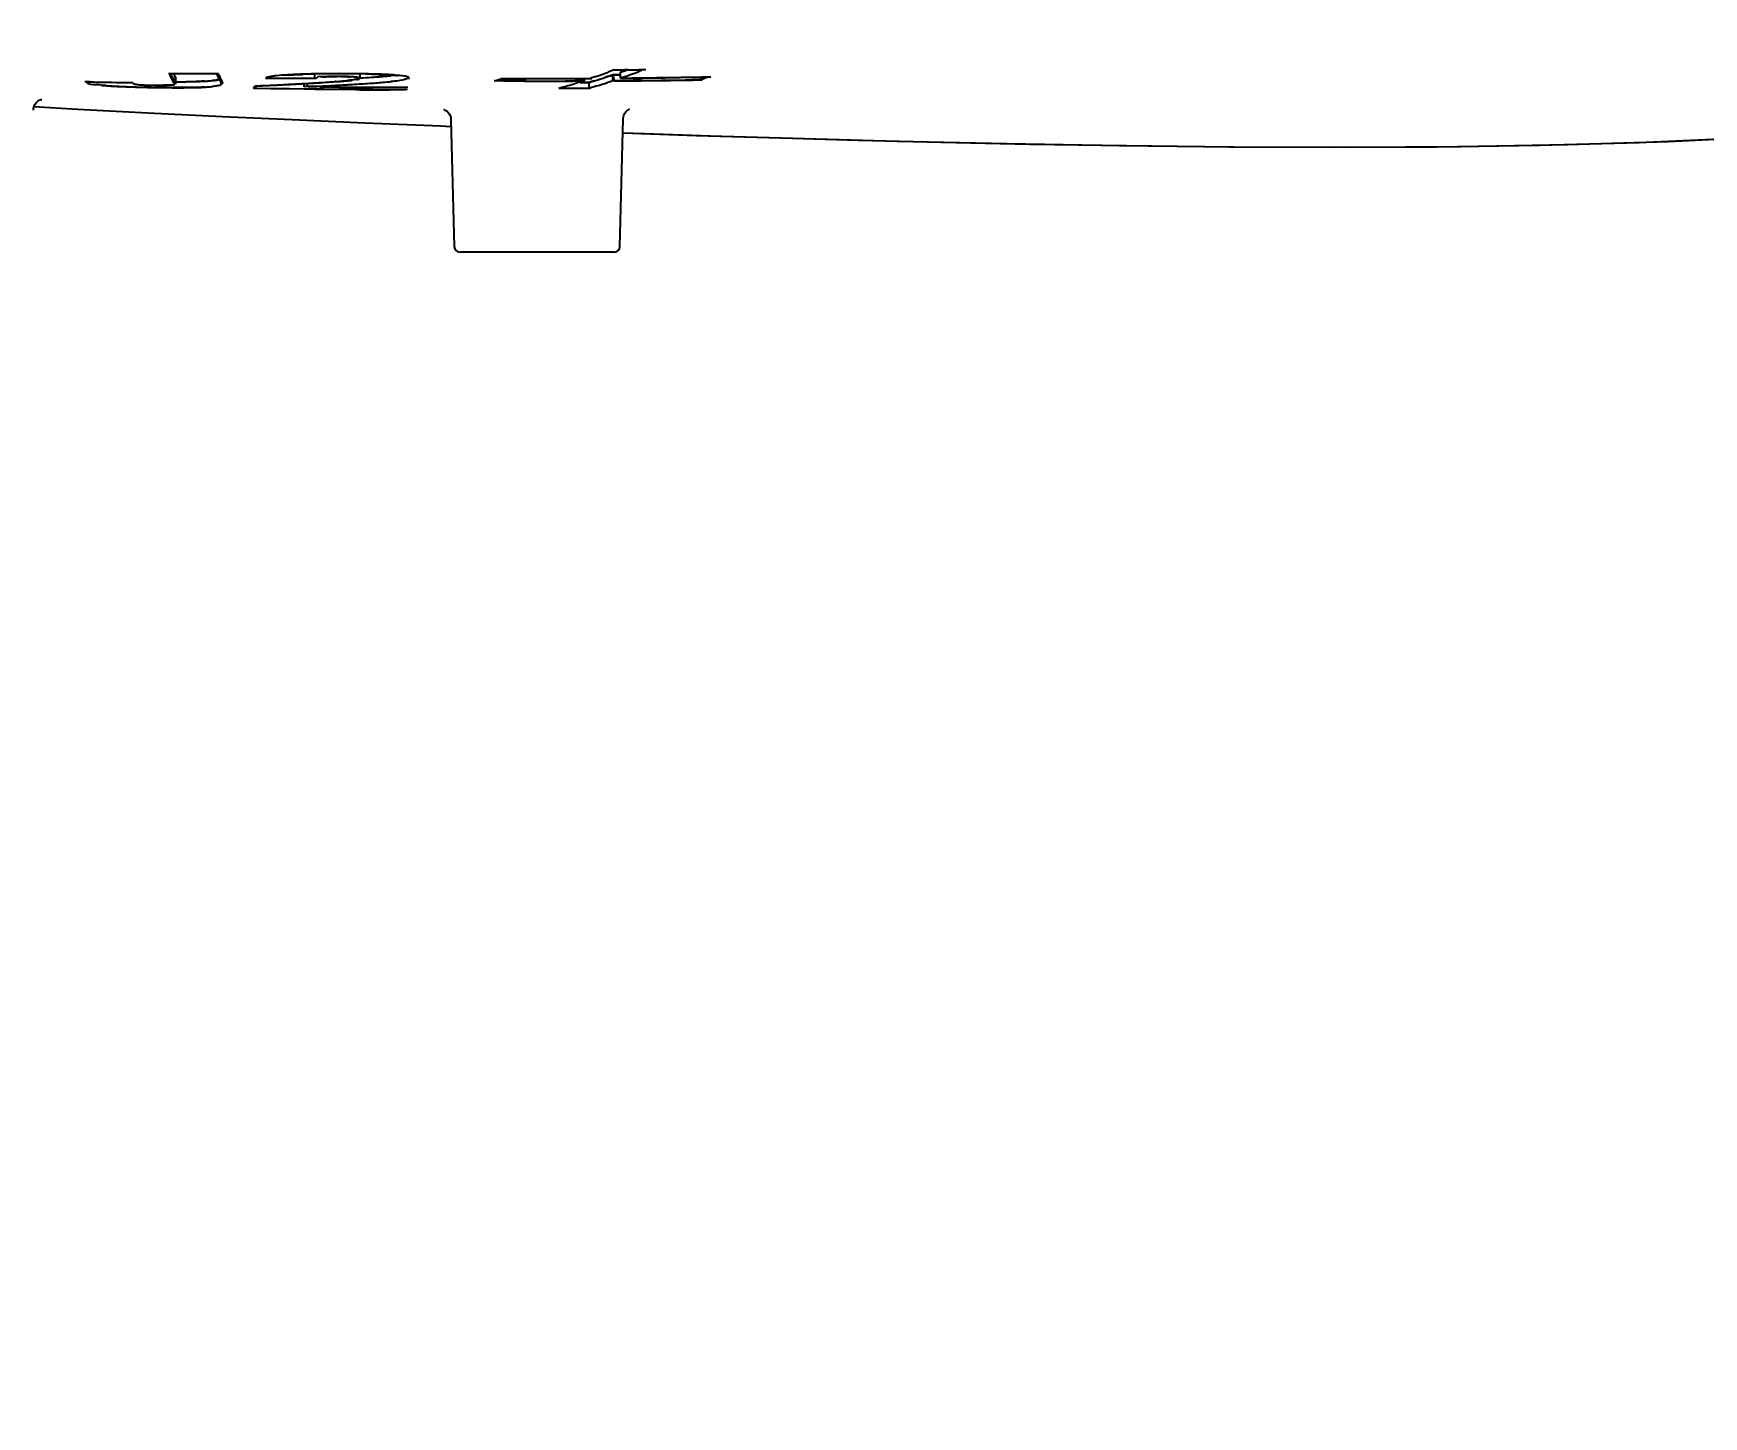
# Model space of a CAD drawing. Header units: millimetres. Extents: x 5828 to 6704, y 123 to 421.
# Drawn here: x 6607 to 6614.07, y 214.1 to 219.96 of the extents above; entities that cross this region are included whole.
import ezdxf

# ---------------------------------------------------------------- set-up
doc = ezdxf.new("R2010")
doc.units = ezdxf.units.MM
doc.linetypes.add('BANKLINE1', pattern=[5.5, 4, -1.5])
doc.layers.add('00_COMPONENTS', color=7, linetype='BANKLINE1')
doc.layers.add('外形图', color=7, linetype='Continuous')
doc.styles.add('微软雅黑', font='msyh.ttc', dxfattribs={"height": 2.1})
doc.dimstyles.new('尺寸标注_1_20比例', dxfattribs={"dimtxt": 2.1, "dimasz": 1.7, "dimexe": 0.5, "dimexo": 0.4, "dimgap": 0.5, "dimtad": 1, "dimdec": 1, "dimlfac": 20, "dimdsep": 46, "dimtxsty": '微软雅黑', "dimcen": 0.09, "dimadec": 0, "dimazin": 0, "dimtp": 0.01, "dimtm": 0.01, "dimtfac": 1, "dimtdec": 1, "dimtofl": 0, "dimtmove": 0, "dimatfit": 3, "dimfxl": 1, "dimtolj": 1, "dimarcsym": 0})

# ---------------------------------------------------------------- blocks, each defined once
blk = doc.blocks.new('*D1538')
at = {"layer": '00_COMPONENTS', "color": 0, "linetype": 'ByBlock', "lineweight": -2, "ltscale": 20}
for p, q in [((6574.4692, 229.8829), (6574.6387, 229.8829)), ((6649.8859, 223.7985), (6656.4871, 222.6346))]:
    blk.add_line(p, q, dxfattribs=at)
blk.add_arc((6615.38, 229.8829), 41.2413, 182.36195, 347.63805, dxfattribs=at)
at = {"layer": '00_COMPONENTS', "color": 0}
for points in [[(6574.457, 228.1891), (6573.8905, 228.1774), (6574.1387, 229.8829)], [(6655.943, 220.9987), (6655.3871, 221.1086), (6655.9947, 222.7214)]]:
    blk.add_solid(points, dxfattribs=at)
at = {"layer": 'Defpoints', "color": 0}
for p in [(6574.0692, 229.8829), (6615.38, 229.8829), (6649.492, 223.868), (6592.7175, 195.4263)]:
    blk.add_point(p, dxfattribs=at)
at = {"layer": '00_COMPONENTS', "color": 0, "insert": (6611.9242, 190.3832), "char_height": 2.1, "attachment_point": 5, "rotation": 355, "style": '微软雅黑'}
blk.add_mtext('\\A1;+\\A1;170%%d', dxfattribs=at)

msp = doc.modelspace()

# ---------------------------------------------------------------- linework, layer by layer
at = {"layer": '外形图', "linetype": 'Continuous'}
for p, q in [((6609.4456, 219.8009), (6609.4346, 219.7969)), ((6609.4565, 219.805), (6609.4456, 219.8009)), ((6609.4573, 219.803), (6609.4628, 219.8051)), ((6609.4628, 219.8051), (6609.4763, 219.8052)), ((6609.4763, 219.8052), (6609.4898, 219.8054)), ((6609.4942, 219.7991), (6609.4833, 219.7953)), ((6609.4834, 219.7953), (6609.5055, 219.803)), ((6609.4898, 219.8054), (6609.5033, 219.8056)), ((6609.5051, 219.8029), (6609.4942, 219.7991)), ((6609.5033, 219.8056), (6609.5232, 219.8058)), ((6609.5158, 219.8059), (6609.5232, 219.8058)), ((6609.5232, 219.8058), (6609.5435, 219.8061)), ((6609.5722, 219.8024), (6609.5608, 219.7981)), ((6609.5702, 219.8065), (6609.5836, 219.8068)), ((6607.2202, 219.7548), (6607.2358, 219.7545)), ((6607.2358, 219.7545), (6607.263, 219.754)), ((6607.263, 219.754), (6607.2843, 219.7536)), ((6607.2843, 219.7536), (6607.2956, 219.7534)), ((6607.2956, 219.7534), (6607.3055, 219.7532)), ((6607.3047, 219.7534), (6607.3274, 219.7535)), ((6607.3055, 219.7532), (6607.348, 219.7524)), ((6607.348, 219.7524), (6607.4112, 219.7513)), ((6607.5769, 219.7904), (6607.6426, 219.7899)), ((6607.5794, 219.7849), (6607.5769, 219.7904)), ((6607.5844, 219.7745), (6607.5794, 219.7849)), ((6607.5897, 219.7508), (6607.59, 219.7503)), ((6607.59, 219.7503), (6607.5913, 219.7479)), ((6607.5913, 219.7479), (6607.5922, 219.7461)), ((6607.5986, 219.7711), (6607.5962, 219.7756)), ((6607.5965, 219.7756), (6607.5989, 219.7711)), ((6607.5988, 219.7705), (6607.5986, 219.7711)), ((6607.5988, 219.7454), (6607.5986, 219.7461)), ((6607.5987, 219.7454), (6607.5987, 219.7705)), ((6607.6426, 219.7899), (6607.7078, 219.7895)), ((6607.6631, 219.7901), (6607.6863, 219.7902)), ((6607.7078, 219.7895), (6607.7724, 219.7891)), ((6607.7724, 219.7896), (6607.7791, 219.7896)), ((6607.7814, 219.7846), (6607.7791, 219.7896)), ((6607.7858, 219.7602), (6607.7901, 219.7514)), ((6607.7901, 219.7514), (6607.7923, 219.7471)), ((6607.7923, 219.7471), (6607.7928, 219.7457)), ((6607.7995, 219.7463), (6607.7992, 219.747)), ((6607.9345, 219.7363), (6607.9353, 219.7376)), ((6607.9416, 219.7374), (6607.9571, 219.738)), ((6608.0095, 219.7698), (6607.9868, 219.77)), ((6608.0545, 219.7695), (6608.0095, 219.7698)), ((6608.0607, 219.7429), (6608.0749, 219.7436)), ((6608.1431, 219.7472), (6608.152, 219.7477)), ((6608.1431, 219.7339), (6608.1431, 219.7472)), ((6608.1625, 219.7348), (6608.1431, 219.7339)), ((6608.1658, 219.7689), (6608.1437, 219.769)), ((6608.152, 219.7477), (6608.1716, 219.7488)), ((6608.152, 219.7477), (6608.1625, 219.7342)), ((6608.1878, 219.7688), (6608.1658, 219.7689)), ((6608.1716, 219.7488), (6608.1851, 219.7496)), ((6608.1851, 219.7496), (6608.1986, 219.7504)), ((6608.1878, 219.7688), (6608.1878, 219.7879)), ((6608.2252, 219.752), (6608.2385, 219.7528)), ((6608.2423, 219.7331), (6608.2913, 219.7328)), ((6608.2779, 219.7561), (6608.2734, 219.7558)), ((6608.2913, 219.7328), (6608.3398, 219.7325)), ((6608.3398, 219.7325), (6608.3878, 219.7323)), ((6608.3805, 219.7692), (6608.3806, 219.7697)), ((6608.3806, 219.7697), (6608.3806, 219.7883)), ((6608.3878, 219.7323), (6608.4354, 219.7321)), ((6608.4354, 219.7321), (6608.5291, 219.7319)), ((6608.5291, 219.7319), (6608.569, 219.7319)), ((6608.569, 219.7319), (6608.5752, 219.7319)), ((6608.5728, 219.7323), (6608.5824, 219.7323)), ((6608.5811, 219.7707), (6608.5809, 219.7697)), ((6608.5879, 219.7697), (6608.588, 219.7713)), ((6608.9518, 219.7597), (6608.9479, 219.7584)), ((6608.9882, 219.7582), (6608.9479, 219.7584)), ((6608.9836, 219.7588), (6608.9559, 219.7589)), ((6608.9991, 219.7587), (6608.9836, 219.7588)), ((6608.9837, 219.7696), (6609.0257, 219.7695)), ((6608.9882, 219.769), (6609.0314, 219.7689)), ((6609.0318, 219.7579), (6608.9882, 219.7582)), ((6609.0418, 219.7585), (6608.9991, 219.7587)), ((6609.0257, 219.7695), (6609.0676, 219.7694)), ((6609.0737, 219.7578), (6609.0318, 219.7579)), ((6609.0842, 219.7584), (6609.0418, 219.7585)), ((6609.2441, 219.7334), (6609.2219, 219.7268)), ((6609.2435, 219.7273), (6609.2299, 219.7274)), ((6609.2411, 219.7688), (6609.2819, 219.7689)), ((6609.2901, 219.7584), (6609.2497, 219.7583)), ((6609.2755, 219.7694), (6609.326, 219.7696)), ((6609.3221, 219.7579), (6609.281, 219.7578)), ((6609.2819, 219.7689), (6609.3302, 219.7691)), ((6609.3224, 219.7585), (6609.2901, 219.7584)), ((6609.311, 219.7543), (6609.2998, 219.7507)), ((6609.3106, 219.7523), (6609.3374, 219.7523)), ((6609.3241, 219.7523), (6609.3111, 219.7523)), ((6609.3258, 219.7691), (6609.3222, 219.7579)), ((6609.3302, 219.7585), (6609.3224, 219.7585)), ((6609.3374, 219.7523), (6609.3241, 219.7523)), ((6609.326, 219.7696), (6609.3579, 219.7698)), ((6609.3302, 219.7585), (6609.3302, 219.7693)), ((6609.3302, 219.7691), (6609.3625, 219.7693)), ((6609.3506, 219.7523), (6609.3374, 219.7523)), ((6609.3374, 219.7523), (6609.3509, 219.7523)), ((6609.3615, 219.7556), (6609.3506, 219.7523)), ((6609.3506, 219.7272), (6609.3506, 219.7523)), ((6609.3615, 219.7305), (6609.3506, 219.7272)), ((6609.3508, 219.7523), (6609.3617, 219.7556)), ((6609.3619, 219.7711), (6609.358, 219.7698)), ((6609.3724, 219.759), (6609.3615, 219.7556)), ((6609.3724, 219.7339), (6609.3615, 219.7305)), ((6609.3617, 219.7556), (6609.3836, 219.7624)), ((6609.3798, 219.7773), (6609.3619, 219.7711)), ((6609.3834, 219.7373), (6609.3724, 219.7339)), ((6609.3836, 219.7624), (6609.417, 219.773)), ((6609.4281, 219.7767), (6609.4168, 219.7731)), ((6609.417, 219.773), (6609.4283, 219.7767)), ((6609.4395, 219.7805), (6609.4281, 219.7767)), ((6609.4395, 219.7553), (6609.4281, 219.7516)), ((6609.4283, 219.7767), (6609.4396, 219.7804)), ((6609.4509, 219.7843), (6609.4395, 219.7805)), ((6609.4509, 219.7592), (6609.4395, 219.7553)), ((6609.4396, 219.7804), (6609.4511, 219.7843)), ((6609.4509, 219.7592), (6609.4509, 219.7843)), ((6609.4567, 219.7843), (6609.4509, 219.7843)), ((6609.4569, 219.7592), (6609.4509, 219.7592)), ((6609.4512, 219.7843), (6609.4559, 219.7586)), ((6609.4512, 219.7843), (6609.4567, 219.7843)), ((6609.4567, 219.7843), (6609.4833, 219.7845)), ((6609.463, 219.7844), (6609.4567, 219.7843)), ((6609.4632, 219.7592), (6609.4569, 219.7592)), ((6609.4832, 219.7845), (6609.463, 219.7844)), ((6609.4834, 219.7594), (6609.4632, 219.7592)), ((6609.4833, 219.7702), (6609.4833, 219.7953)), ((6609.5051, 219.7778), (6609.4833, 219.7702)), ((6609.4833, 219.7702), (6609.5263, 219.7706)), ((6609.4938, 219.7595), (6609.4834, 219.7594)), ((6609.4917, 219.7708), (6609.5329, 219.7712)), ((6609.5364, 219.7599), (6609.4938, 219.7595)), ((6609.5263, 219.7706), (6609.569, 219.771)), ((6609.5329, 219.7712), (6609.6156, 219.7722)), ((6609.5787, 219.7603), (6609.5364, 219.7599)), ((6609.7362, 219.7734), (6609.7771, 219.7741)), ((6609.7771, 219.7741), (6609.8175, 219.7748)), ((6609.7821, 219.7748), (6609.8279, 219.7756)), ((6609.8252, 219.7638), (6609.7851, 219.7631)), ((6609.7885, 219.7625), (6609.8301, 219.7633)), ((6609.8175, 219.7748), (6609.8255, 219.775)), ((6609.8252, 219.7638), (6609.8252, 219.7756)), ((6609.8288, 219.7651), (6609.8252, 219.7639)), ((6609.8255, 219.775), (6609.8576, 219.7756)), ((6609.8279, 219.7756), (6609.866, 219.7764)), ((6609.862, 219.7749), (6609.866, 219.7764)), ((6607.0305, 219.6804), (6607.0313, 219.6805)), ((6607.9347, 219.726), (6607.9279, 219.7261)), ((6608.0083, 219.7254), (6607.9347, 219.7264)), ((6607.9415, 219.7259), (6607.9347, 219.726)), ((6608.0005, 219.7251), (6607.9415, 219.7259)), ((6608.143, 219.7234), (6608.0005, 219.7251)), ((6608.0811, 219.7245), (6608.0083, 219.7254)), ((6608.143, 219.7238), (6608.0811, 219.7245)), ((6608.1532, 219.7237), (6608.143, 219.7238)), ((6608.2247, 219.7231), (6608.1532, 219.7237)), ((6608.2893, 219.7221), (6608.2173, 219.7227)), ((6608.2954, 219.7225), (6608.2247, 219.7231)), ((6608.3611, 219.7216), (6608.2893, 219.7221)), ((6608.3652, 219.722), (6608.2954, 219.7225)), ((6608.4341, 219.7217), (6608.3652, 219.722)), ((6608.502, 219.7214), (6608.4341, 219.7217)), ((6608.5691, 219.7213), (6608.502, 219.7214)), ((6608.5757, 219.7208), (6608.5043, 219.721)), ((6608.5697, 219.7225), (6608.5691, 219.7214)), ((6608.5711, 219.7248), (6608.5697, 219.7225)), ((6608.5765, 219.7221), (6608.5757, 219.7208)), ((6608.578, 219.7246), (6608.5765, 219.7221)), ((6609.2517, 219.7267), (6609.2218, 219.7268)), ((6609.2705, 219.7272), (6609.2435, 219.7273)), ((6609.284, 219.7272), (6609.2705, 219.7272)), ((6609.2963, 219.7267), (6609.2815, 219.7267)), ((6609.2974, 219.7272), (6609.284, 219.7272)), ((6609.3112, 219.7267), (6609.2963, 219.7267)), ((6609.3108, 219.7272), (6609.2974, 219.7272)), ((6609.3506, 219.7272), (6609.3108, 219.7272)), ((6609.3556, 219.7267), (6609.3112, 219.7267)), ((6607.48, 219.6237), (6607.7975, 219.6084)), ((6608.7641, 219.6032), (6608.7652, 219.5944)), ((6608.7652, 219.5944), (6608.7792, 219.0572)), ((6609.4807, 219.0572), (6609.4949, 219.5979)), ((6609.5213, 219.639), (6609.5208, 219.6389)), ((6609.5216, 219.6391), (6609.5213, 219.639)), ((6608.7217, 219.5677), (6608.764, 219.5661)), ((6609.4555, 219.0329), (6608.8042, 219.0329)), ((6609.4557, 219.0329), (6608.8045, 219.0329))]:
    msp.add_line(p, q, dxfattribs=at)
for points in [[(6609.4926, 219.5387), (6609.8057, 219.528), (6610.214, 219.5155), (6610.655, 219.5036), (6611.1208, 219.493), (6611.5981, 219.4848), (6612.082, 219.4794), (6612.5691, 219.4778), (6613.0471, 219.4809), (6613.4958, 219.489), (6613.9229, 219.5026), (6614.353, 219.5235), (6614.7986, 219.5546), (6615.234, 219.596), (6615.634, 219.6454), (6615.9956, 219.7005), (6616.3437, 219.7639), (6616.6997, 219.8399), (6617.0714, 219.9321), (6617.0891, 219.9372)], [(6609.4926, 219.5386), (6609.5854, 219.5354), (6609.863, 219.5262), (6610.1635, 219.517), (6610.4905, 219.5078), (6610.8404, 219.4991), (6611.2175, 219.4911), (6611.6274, 219.4843), (6612.0618, 219.4796), (6612.5029, 219.4778), (6612.9418, 219.4797), (6613.3769, 219.4863), (6613.7993, 219.498), (6614.2051, 219.5154), (6614.5888, 219.5386), (6614.9431, 219.567), (6615.2663, 219.5996), (6615.5708, 219.6368), (6615.871, 219.6802), (6616.1718, 219.7312), (6616.4752, 219.7905), (6616.7895, 219.8609)], [(6606.9959, 219.635), (6606.9965, 219.6419), (6606.9988, 219.6504), (6607.0025, 219.6584), (6607.0073, 219.6653), (6607.0121, 219.6703), (6607.0165, 219.6738), (6607.0208, 219.6765), (6607.0246, 219.6783), (6607.0276, 219.6795), (6607.0297, 219.6801), (6607.0305, 219.6804)], [(6606.9965, 219.6496), (6607.1847, 219.639), (6607.4801, 219.6237)], [(6607.7975, 219.6084), (6608.0923, 219.5947), (6608.4001, 219.5812), (6608.7217, 219.5677)], [(6608.7374, 219.6367), (6608.7367, 219.6369), (6608.7361, 219.637), (6608.7366, 219.6369), (6608.738, 219.6363), (6608.7403, 219.6353), (6608.7438, 219.6333), (6608.7483, 219.6299), (6608.7533, 219.625), (6608.7578, 219.6188), (6608.7616, 219.6116), (6608.7641, 219.6032)], [(6609.4949, 219.5979), (6609.4958, 219.6059), (6609.4982, 219.6142), (6609.5018, 219.6216), (6609.5063, 219.6277), (6609.5105, 219.632), (6609.5141, 219.6349), (6609.5173, 219.637), (6609.5199, 219.6384), (6609.5214, 219.639), (6609.5216, 219.6391)]]:
    msp.add_lwpolyline(points, dxfattribs=at)
for centre, radius, start, end in [((6609.5105, 218.5787), 1.2271, 89.75132, 90.44457), ((6609.3979, 229.4548), 9.6498, 270.86443, 271.0231), ((6609.5334, 220.9205), 1.1148, 270.62384, 271.38934), ((6607.1784, 218.0794), 1.6763, 88.0363, 88.79952), ((6607.3809, 220.9287), 1.1928, 265.40112, 265.98832), ((6607.2965, 221.6381), 1.8847, 269.97132, 270.24813), ((6607.4408, 221.8012), 2.0674, 266.02513, 267.00434), ((6607.4433, 221.7616), 2.0276, 265.98764, 266.48438), ((6607.4731, 222.245), 2.5119, 266.48168, 266.90799), ((6607.4937, 222.7743), 3.0419, 266.96663, 267.34629), ((6607.4965, 222.6758), 2.9433, 266.9063, 267.29166), ((6607.5724, 224.549), 4.8184, 267.38841, 268.2059), ((6607.5329, 223.4667), 3.7351, 267.30738, 267.96665), ((6607.5671, 224.3977), 4.6667, 267.95292, 268.23713), ((6607.4372, 220.896), 1.1445, 268.6958, 269.05247), ((6607.6315, 226.247), 6.5174, 268.15427, 268.37571), ((6607.5861, 225.0165), 5.2858, 268.23698, 268.49992), ((6607.6062, 225.3551), 5.6251, 268.37523, 268.64222), ((6607.5064, 220.6301), 0.8899, 266.18533, 266.92394), ((6607.604, 225.6992), 5.9688, 268.49975, 268.74345), ((6607.5191, 220.869), 1.1291, 266.93004, 268.23984), ((6607.5177, 220.9142), 1.1739, 267.42155, 268.66448), ((6607.5876, 224.5676), 4.8374, 268.64152, 268.96396), ((6607.6202, 226.438), 6.7077, 268.74331, 268.96993), ((6607.5181, 220.826), 1.0861, 268.22478, 269.03837), ((6607.5213, 221.0394), 1.2991, 268.6331, 269.05364), ((6607.639, 227.4378), 7.7077, 268.96436, 269.19642), ((6607.6082, 225.7418), 6.0118, 268.96972, 269.27729), ((6607.5316, 220.1415), 0.4013, 266.4617, 267.29845), ((6607.5374, 220.2733), 0.5332, 267.34349, 269.10117), ((6607.5399, 220.4176), 0.6775, 269.07565, 270.59112), ((6607.6214, 226.1877), 6.4575, 269.19632, 269.45926), ((6607.6115, 225.9987), 6.2687, 269.2767, 269.55942), ((6607.6119, 225.1774), 5.4471, 269.45907, 269.75472), ((6607.6123, 226.096), 6.366, 269.55896, 269.82339), ((6607.5641, 220.3671), 0.6254, 270.33555, 270.8506), ((6608.1036, 220.0247), 0.5823, 203.67624, 208.06286), ((6607.56, 220.0373), 0.2973, 272.27528, 273.40875), ((6608.3997, 220.1644), 0.9038, 205.55583, 207.5683), ((6608.3956, 220.1871), 0.899, 206.1903, 207.23929), ((6608.1469, 220.0667), 0.6226, 206.3593, 207.88315), ((6607.6102, 225.1668), 5.4368, 269.81617, 270.10766), ((6607.6092, 223.2026), 3.4473, 269.82764, 270.91219), ((6607.6074, 224.1815), 4.4261, 269.88856, 270.12425), ((6607.6582, 223.4266), 3.6364, 269.3463, 270.07796), ((6607.6093, 223.4344), 3.6791, 270.11981, 270.51728), ((6607.6129, 223.7567), 4.0267, 270.10658, 270.47476), ((6607.6259, 222.0347), 2.2793, 270.95896, 271.49603), ((6607.6808, 220.5846), 0.828, 272.90595, 274.0227), ((6607.6808, 220.5589), 0.8274, 272.90574, 274.02329), ((6607.699, 220.3277), 0.5704, 274.00942, 275.41338), ((6607.699, 220.3023), 0.5701, 274.01, 275.41478), ((6608.6377, 220.1734), 0.9469, 203.94318, 205.87456), ((6609.9024, 220.763), 2.3358, 204.76235, 205.78208), ((6607.114, 238.83), 19.11, 272.46298, 272.58739), ((6607.1496, 238.0441), 18.3234, 272.58738, 272.71434), ((6607.9297, 213.9493), 5.8205, 89.27143, 89.50634), ((6607.2074, 236.9207), 17.199, 272.69875, 272.84373), ((6607.1853, 237.2895), 17.5679, 272.71433, 272.84381), ((6607.3084, 234.8412), 15.1165, 272.83822, 273.12878), ((6608.1647, 218.3711), 1.4153, 93.55042, 94.24106), ((6608.182, 218.0357), 1.7518, 93.43677, 93.56589), ((6607.3322, 234.449), 14.7241, 272.89137, 273.15718), ((6607.4436, 232.3499), 12.6216, 273.1332, 273.30032), ((6608.2603, 216.1253), 3.6634, 90.79382, 91.9277), ((6607.4932, 234.8044), 15.0851, 272.54296, 272.70658), ((6607.5713, 230.1449), 10.4128, 273.29771, 273.4942), ((6607.462, 235.4967), 15.7775, 272.64241, 272.8042), ((6607.6192, 229.4466), 9.7135, 273.41915, 273.57672), ((6607.4471, 235.817), 16.0987, 272.70017, 273.13387), ((6607.709, 227.8897), 8.1534, 273.49379, 273.73614), ((6608.2875, 214.3909), 5.3979, 90.25269, 90.82774), ((6608.3574, 231.9535), 12.2207, 269.30644, 269.96538), ((6607.5822, 233.0701), 13.348, 272.79836, 273.15856), ((6608.2686, 218.979), 0.7983, 91.77961, 92.33796), ((6607.8299, 226.1317), 6.3919, 273.66479, 274.01873), ((6607.8175, 226.2295), 6.4897, 273.73566, 274.02809), ((6608.2768, 218.7188), 1.0586, 91.32361, 91.78306), ((6608.2829, 218.4558), 1.3217, 90.93922, 91.32618), ((6608.2885, 218.0834), 1.6942, 89.93829, 90.92233), ((6608.2944, 213.0937), 6.6952, 90.01676, 90.26283), ((6608.2673, 219.5302), 0.2466, 86.51824, 87.62562), ((6608.0957, 222.2849), 2.5353, 274.12088, 274.34195), ((6608.1035, 222.2376), 2.4882, 274.01808, 274.45993), ((6608.1317, 221.8119), 2.0609, 274.33767, 274.71049), ((6608.2892, 218.6786), 1.0989, 89.45645, 89.94212), ((6608.2874, 216.1753), 3.6017, 89.83013, 89.95449), ((6608.2957, 211.7968), 7.9921, 89.80757, 90.02364), ((6608.1558, 221.5683), 1.8169, 274.45765, 275.00967), ((6608.2894, 218.6724), 1.1051, 88.18661, 89.46707), ((6608.1695, 221.3542), 1.6016, 274.70919, 275.15568), ((6608.2057, 220.9543), 1.2002, 275.15158, 275.70116), ((6607.7104, 230.7281), 11.0024, 273.16368, 273.36835), ((6608.3041, 213.899), 5.8898, 89.27273, 89.82028), ((6608.3344, 219.5305), 0.2457, 83.59024, 84.77615), ((6607.787, 229.4272), 9.6993, 273.36834, 273.58971), ((6608.3225, 215.4215), 4.3672, 88.91651, 89.26098), ((6607.9386, 227.0275), 7.2698, 273.48643, 273.87432), ((6608.0191, 225.7457), 5.9856, 273.46289, 273.92347), ((6607.9843, 226.3046), 6.5704, 273.57716, 273.88722), ((6608.3396, 216.3223), 3.4663, 88.5072, 88.91757), ((6608.1627, 223.6477), 3.8827, 273.92769, 274.42496), ((6608.167, 223.6455), 3.8801, 273.8837, 274.37381), ((6608.1664, 223.6286), 3.8883, 273.88424, 274.37332), ((6608.3564, 216.9214), 2.8675, 87.99406, 88.46246), ((6608.2573, 222.4287), 2.66, 274.42066, 275.08932), ((6608.278, 222.1967), 2.427, 274.36813, 275.08256), ((6608.2777, 222.1757), 2.4311, 274.36766, 275.08088), ((6608.6213, 240.942), 21.2097, 269.64453, 269.86884), ((6608.3576, 221.2974), 1.5242, 275.09585, 275.7463), ((6608.3579, 221.2702), 1.5221, 275.09354, 275.75572), ((6608.4239, 218.4585), 1.3288, 85.40395, 86.07944), ((6607.7674, 223.6029), 4.0216, 287.12852, 287.60394), ((6609.1525, 258.8767), 39.108, 269.82249, 270.12972), ((6609.1607, 261.6892), 41.9199, 269.87283, 270.15703), ((6609.1762, 282.7032), 62.9455, 269.906676, 270.095422), ((6609.19, 259.1431), 39.3849, 269.84607, 270.08683), ((6607.9957, 223.8576), 4.3089, 286.84138, 287.30618), ((6607.8487, 224.3313), 4.805, 287.29929, 287.57823), ((6608.3031, 223.2166), 3.6191, 287.18461, 287.9223), ((6608.0597, 223.5591), 4.0056, 289.24362, 289.7415), ((6608.3182, 223.1468), 3.572, 287.34911, 288.10232), ((6608.0846, 223.4907), 3.9328, 289.73598, 290.07563), ((6609.2657, 247.1919), 27.434, 270.39728, 270.57094), ((6608.4007, 222.8989), 3.3107, 289.48584, 290.09718), ((6608.3949, 222.9148), 3.3276, 290.09717, 290.50994), ((6609.1776, 256.877), 37.1195, 270.55796, 270.94313), ((6609.1868, 253.0012), 33.2324, 270.65894, 270.94731), ((6609.2247, 253.1314), 33.373, 270.60784, 270.96219), ((6609.1764, 253.9068), 34.1374, 270.73719, 271.01671), ((6608.647, 267.1291), 47.4083, 269.65445, 269.82752), ((6608.8042, 219.0579), 0.025, 181.49999, 270), ((6609.4555, 219.0579), 0.025, 270, 328.99183), ((6609.4557, 219.0579), 0.025, 270, 358.5)]:
    msp.add_arc(centre, radius, start, end, dxfattribs=at)
for points in [[(6609.4565, 219.805), (6609.4713, 219.8052), (6609.4862, 219.8057), (6609.501, 219.8058)], [(6607.2358, 219.7547), (6607.2557, 219.7541), (6607.2757, 219.7533), (6607.2956, 219.7533)], [(6607.5702, 219.7909), (6607.5857, 219.7908), (6607.6012, 219.7906), (6607.6167, 219.7904)], [(6607.7227, 219.7326), (6607.6781, 219.7303), (6607.6333, 219.7301), (6607.5886, 219.7303)], [(6607.6425, 219.7555), (6607.6694, 219.7558), (6607.6962, 219.7563), (6607.723, 219.7576)], [(6607.6463, 219.7301), (6607.6735, 219.7303), (6607.7007, 219.7308), (6607.7279, 219.7322)], [(6607.6863, 219.7902), (6607.715, 219.7902), (6607.7437, 219.7898), (6607.7724, 219.7896)], [(6608.0514, 219.7688), (6608.0355, 219.7689), (6608.0196, 219.7691), (6608.0037, 219.7693)], [(6608.073, 219.7841), (6608.0568, 219.7831), (6608.0406, 219.7819), (6608.0245, 219.7801)], [(6608.1465, 219.7687), (6608.1148, 219.7689), (6608.0831, 219.7687), (6608.0514, 219.7688)], [(6608.1437, 219.769), (6608.114, 219.7691), (6608.0843, 219.7693), (6608.0545, 219.7695)], [(6608.1561, 219.7877), (6608.1297, 219.787), (6608.1033, 219.7859), (6608.077, 219.7843)], [(6608.194, 219.7683), (6608.1782, 219.7683), (6608.1623, 219.7685), (6608.1465, 219.7687)], [(6608.2929, 219.7894), (6608.2473, 219.7893), (6608.2017, 219.789), (6608.1561, 219.7877)], [(6608.2228, 219.7752), (6608.241, 219.7769), (6608.2593, 219.7773), (6608.2775, 219.7766)], [(6608.4333, 219.7879), (6608.3866, 219.7891), (6608.3397, 219.7894), (6608.2929, 219.7894)], [(6608.3501, 219.7328), (6608.3966, 219.7328), (6608.4432, 219.7329), (6608.4898, 219.7327)], [(6608.4299, 219.7874), (6608.4566, 219.7867), (6608.4833, 219.7857), (6608.5099, 219.7839)], [(6608.5148, 219.7843), (6608.4955, 219.7856), (6608.4761, 219.7865), (6608.4568, 219.7871)], [(6608.5675, 219.7789), (6608.5553, 219.781), (6608.5428, 219.7821), (6608.5304, 219.7831)], [(6608.2173, 219.7227), (6608.1926, 219.7229), (6608.1678, 219.7231), (6608.143, 219.7234)]]:
    msp.add_open_spline(points, degree=3, dxfattribs=at)
for points, knots in [([(6609.5232, 219.8058), (6609.5269, 219.8058), (6609.5344, 219.8058), (6609.5418, 219.8058), (6609.5456, 219.8058)], [0, 0, 0, 0, 0.500019, 1, 1, 1, 1]), ([(6609.5605, 219.8061), (6609.5654, 219.8062), (6609.5754, 219.8065), (6609.5853, 219.8067), (6609.5903, 219.8068)], [0, 0, 0, 0, 0.500006, 1, 1, 1, 1]), ([(6607.3015, 219.739), (6607.2888, 219.7399), (6607.2644, 219.7447), (6607.2281, 219.7404), (6607.2211, 219.7531)], [0, 0, 0, 0, 0.466376, 1, 1, 1, 1]), ([(6607.418, 219.7487), (6607.4184, 219.747), (6607.4275, 219.7447), (6607.4336, 219.7438), (6607.4393, 219.7432)], [0, 0, 0, 0, 0.237225, 1, 1, 1, 1]), ([(6607.4393, 219.7432), (6607.443, 219.7428), (6607.4516, 219.7421), (6607.4601, 219.7417), (6607.4649, 219.7415)], [0, 0, 0, 0, 0.440009, 1, 1, 1, 1]), ([(6607.4999, 219.7401), (6607.5082, 219.7399), (6607.5247, 219.7397), (6607.5412, 219.7397), (6607.5494, 219.7398)], [0, 0, 0, 0, 0.505741, 1, 1, 1, 1]), ([(6607.5727, 219.7409), (6607.5688, 219.7407), (6607.5602, 219.7403), (6607.5516, 219.7401), (6607.5469, 219.7401)], [0, 0, 0, 0, 0.450448, 1, 1, 1, 1]), ([(6607.5494, 219.7398), (6607.5534, 219.7398), (6607.5608, 219.7399), (6607.5683, 219.7401), (6607.5718, 219.7403)], [0, 0, 0, 0, 0.53304, 1, 1, 1, 1]), ([(6607.5931, 219.7452), (6607.5937, 219.7447), (6607.5883, 219.7359), (6607.5798, 219.7419), (6607.5734, 219.7418)], [0, 0, 0, 0, 0.100855, 1, 1, 1, 1]), ([(6607.5921, 219.7462), (6607.5922, 219.746), (6607.5925, 219.7456), (6607.5929, 219.7453), (6607.5931, 219.7452)], [0, 0, 0, 0, 0.447501, 1, 1, 1, 1]), ([(6607.5989, 219.7701), (6607.5989, 219.7701), (6607.5988, 219.7699), (6607.5987, 219.7697), (6607.5987, 219.7697)], [0, 0, 0, 0, 0.476633, 1, 1, 1, 1]), ([(6607.5988, 219.7711), (6607.5989, 219.771), (6607.599, 219.7707), (6607.599, 219.7703), (6607.5989, 219.7701)], [0, 0, 0, 0, 0.515566, 1, 1, 1, 1]), ([(6607.7227, 219.7576), (6607.7168, 219.7573), (6607.7044, 219.7568), (6607.6919, 219.7564), (6607.6854, 219.7562)], [0, 0, 0, 0, 0.476152, 1, 1, 1, 1]), ([(6607.723, 219.7576), (6607.7302, 219.758), (6607.7506, 219.7594), (6607.7713, 219.7609), (6607.784, 219.7647)], [0, 0, 0, 0, 0.355579, 1, 1, 1, 1]), ([(6607.7744, 219.7626), (6607.7713, 219.762), (6607.7641, 219.7609), (6607.7568, 219.7601), (6607.7528, 219.7598)], [0, 0, 0, 0, 0.441896, 1, 1, 1, 1]), ([(6607.7744, 219.7375), (6607.7713, 219.7369), (6607.7641, 219.7359), (6607.7568, 219.7351), (6607.7528, 219.7347)], [0, 0, 0, 0, 0.441897, 1, 1, 1, 1]), ([(6607.784, 219.7648), (6607.7826, 219.7644), (6607.7794, 219.7635), (6607.7762, 219.7629), (6607.7744, 219.7626)], [0, 0, 0, 0, 0.448507, 1, 1, 1, 1]), ([(6607.7926, 219.7457), (6607.7927, 219.7438), (6607.7854, 219.7392), (6607.7793, 219.7384), (6607.7744, 219.7375)], [0, 0, 0, 0, 0.284694, 1, 1, 1, 1]), ([(6607.928, 219.7261), (6607.929, 219.7278), (6607.9312, 219.7312), (6607.9334, 219.7346), (6607.9345, 219.7363)], [0, 0, 0, 0, 0.495166, 1, 1, 1, 1]), ([(6607.9347, 219.7264), (6607.9357, 219.728), (6607.9378, 219.7312), (6607.9398, 219.7345), (6607.9408, 219.7362)], [0, 0, 0, 0, 0.494836, 1, 1, 1, 1]), ([(6607.9571, 219.738), (6607.9622, 219.7383), (6607.9723, 219.7387), (6607.9824, 219.7392), (6607.9875, 219.7394)], [0, 0, 0, 0, 0.500326, 1, 1, 1, 1]), ([(6607.9825, 219.7715), (6607.9819, 219.7712), (6607.981, 219.7706), (6607.9802, 219.7699), (6607.9798, 219.7696)], [0, 0, 0, 0, 0.546547, 1, 1, 1, 1]), ([(6607.993, 219.7752), (6607.9908, 219.7747), (6607.9873, 219.7737), (6607.9838, 219.7722), (6607.9825, 219.7715)], [0, 0, 0, 0, 0.585937, 1, 1, 1, 1]), ([(6607.9875, 219.7394), (6607.9925, 219.7396), (6608.0024, 219.7401), (6608.0123, 219.7405), (6608.0172, 219.7408)], [0, 0, 0, 0, 0.500358, 1, 1, 1, 1]), ([(6608.0245, 219.7801), (6608.0184, 219.7794), (6608.0078, 219.7781), (6607.9973, 219.7763), (6607.993, 219.7752)], [0, 0, 0, 0, 0.577395, 1, 1, 1, 1]), ([(6608.0771, 219.7837), (6608.0866, 219.7843), (6608.1066, 219.7854), (6608.1266, 219.7862), (6608.137, 219.7865)], [0, 0, 0, 0, 0.47796, 1, 1, 1, 1]), ([(6608.1893, 219.736), (6608.1849, 219.7358), (6608.1759, 219.7354), (6608.167, 219.735), (6608.1625, 219.7348)], [0, 0, 0, 0, 0.499574, 1, 1, 1, 1]), ([(6608.2173, 219.7755), (6608.2102, 219.7748), (6608.2, 219.7818), (6608.1946, 219.7693), (6608.1957, 219.769)], [0, 0, 0, 0, 0.863512, 1, 1, 1, 1]), ([(6608.2228, 219.7759), (6608.2218, 219.7759), (6608.22, 219.7757), (6608.2182, 219.7756), (6608.2173, 219.7755)], [0, 0, 0, 0, 0.521068, 1, 1, 1, 1]), ([(6608.2361, 219.7766), (6608.2337, 219.7765), (6608.2293, 219.7763), (6608.2249, 219.7761), (6608.2228, 219.7759)], [0, 0, 0, 0, 0.526576, 1, 1, 1, 1]), ([(6608.2981, 219.777), (6608.3021, 219.777), (6608.3099, 219.7769), (6608.3177, 219.7768), (6608.3215, 219.7767)], [0, 0, 0, 0, 0.512654, 1, 1, 1, 1]), ([(6608.3144, 219.7584), (6608.3196, 219.7588), (6608.3296, 219.7597), (6608.3395, 219.7608), (6608.3442, 219.7613)], [0, 0, 0, 0, 0.520794, 1, 1, 1, 1]), ([(6608.3215, 219.7767), (6608.3254, 219.7766), (6608.3316, 219.7762), (6608.3379, 219.7759), (6608.34, 219.7752)], [0, 0, 0, 0, 0.629642, 1, 1, 1, 1]), ([(6608.3568, 219.7752), (6608.3519, 219.7757), (6608.3411, 219.7764), (6608.3303, 219.7768), (6608.3244, 219.777)], [0, 0, 0, 0, 0.450454, 1, 1, 1, 1]), ([(6608.353, 219.7635), (6608.3487, 219.7628), (6608.3393, 219.7616), (6608.3299, 219.7606), (6608.3249, 219.7601)], [0, 0, 0, 0, 0.466808, 1, 1, 1, 1]), ([(6608.3657, 219.7658), (6608.3638, 219.7653), (6608.3596, 219.7645), (6608.3553, 219.7638), (6608.353, 219.7635)], [0, 0, 0, 0, 0.456112, 1, 1, 1, 1]), ([(6608.3806, 219.7697), (6608.3804, 219.7715), (6608.3717, 219.7731), (6608.3665, 219.7742), (6608.3618, 219.7747)], [0, 0, 0, 0, 0.274972, 1, 1, 1, 1]), ([(6608.3699, 219.7669), (6608.3693, 219.7667), (6608.3679, 219.7663), (6608.3664, 219.766), (6608.3657, 219.7658)], [0, 0, 0, 0, 0.464682, 1, 1, 1, 1]), ([(6608.3661, 219.7645), (6608.3685, 219.7649), (6608.3726, 219.7658), (6608.3767, 219.7669), (6608.3782, 219.7676)], [0, 0, 0, 0, 0.58657, 1, 1, 1, 1]), ([(6608.5099, 219.7839), (6608.515, 219.7835), (6608.5245, 219.7828), (6608.5341, 219.7819), (6608.5387, 219.7814)], [0, 0, 0, 0, 0.525378, 1, 1, 1, 1]), ([(6608.5809, 219.7697), (6608.5798, 219.7675), (6608.5539, 219.7598), (6608.532, 219.758), (6608.5105, 219.7558)], [0, 0, 0, 0, 0.103479, 1, 1, 1, 1]), ([(6608.5759, 219.7773), (6608.5746, 219.7776), (6608.5718, 219.7782), (6608.569, 219.7787), (6608.5675, 219.7789)], [0, 0, 0, 0, 0.468748, 1, 1, 1, 1]), ([(6608.5881, 219.7713), (6608.5877, 219.7727), (6608.5831, 219.7755), (6608.5789, 219.7766), (6608.5759, 219.7773)], [0, 0, 0, 0, 0.325588, 1, 1, 1, 1]), ([(6608.5809, 219.7717), (6608.581, 219.7716), (6608.5812, 219.7713), (6608.5812, 219.7709), (6608.5812, 219.7707)], [0, 0, 0, 0, 0.516997, 1, 1, 1, 1]), ([(6608.5861, 219.7681), (6608.5865, 219.7683), (6608.5871, 219.7688), (6608.5877, 219.7694), (6608.5879, 219.7697)], [0, 0, 0, 0, 0.565441, 1, 1, 1, 1]), ([(6609.8576, 219.7756), (6609.8528, 219.7739), (6609.8432, 219.7703), (6609.8336, 219.7668), (6609.8288, 219.7651)], [0, 0, 0, 0, 0.500731, 1, 1, 1, 1]), ([(6609.2815, 219.7267), (6609.2765, 219.7267), (6609.2666, 219.7267), (6609.2567, 219.7267), (6609.2517, 219.7267)], [0, 0, 0, 0, 0.500017, 1, 1, 1, 1])]:
    msp.add_open_spline(points, degree=3, knots=knots, dxfattribs=at)

# ---------------------------------------------------------------- dimensions: what is measured, and where the dimension line sits
at = {"layer": '00_COMPONENTS', "linetype": 'ByBlock', "ltscale": 20}
dim = msp.add_angular_dim_3p(base=(6592.7175, 195.4263), center=(6615.38, 229.8829), p1=(6574.0692, 229.8829), p2=(6649.492, 223.868), text='\\A1;+<>', dimstyle='尺寸标注_1_20比例', dxfattribs=at)
dim.commit()
dim.dimension.update_dxf_attribs({"geometry": '*D1538', "text_midpoint": (6611.9242, 190.3832)})

doc.saveas('drawing.dxf')
